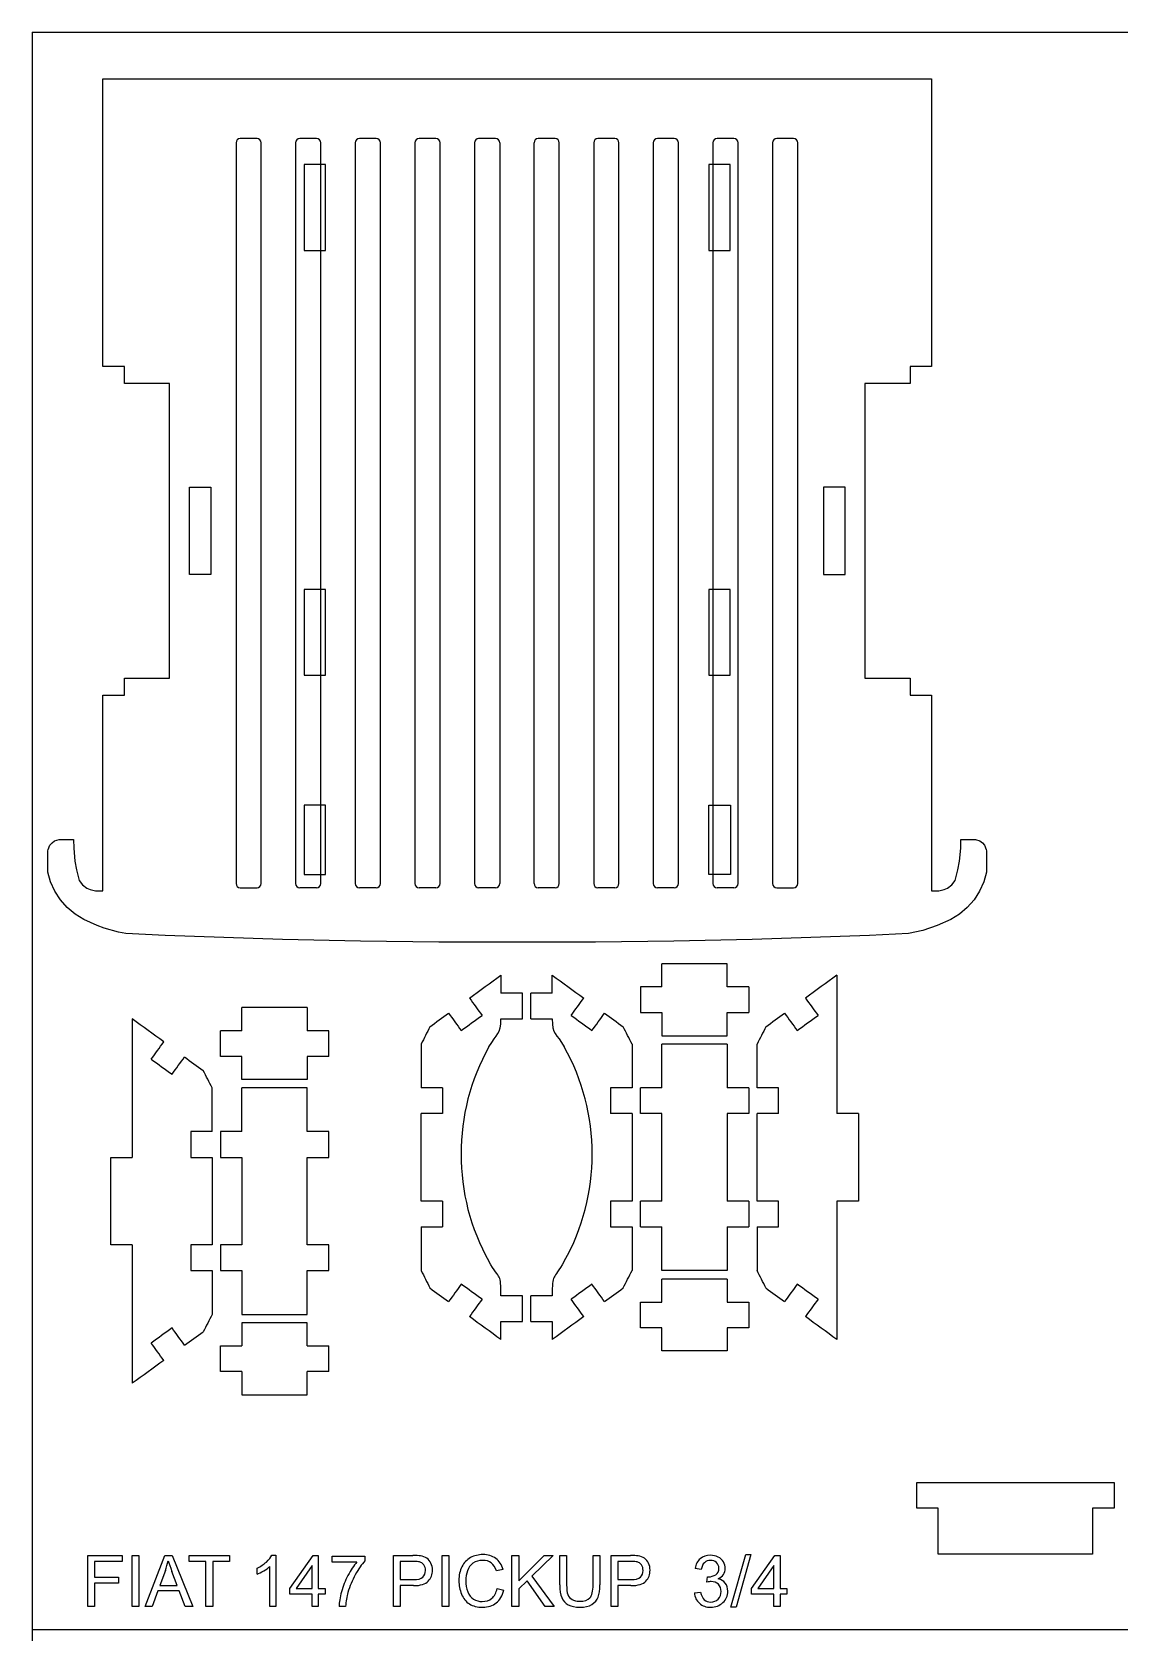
# Model space of a CAD drawing. Extents: x 774 to 1354, y 512 to 892.
# Drawn here: x 774.4 to 903.8, y 701.5 to 891.9 of the extents above; entities that cross this region are included whole.
import ezdxf

# ---------------------------------------------------------------- set-up
doc = ezdxf.new("R2010")
doc.units = 0
doc.layers.get('0').update_dxf_attribs({"linetype": 'CONTINUOUS'})

msp = doc.modelspace()

# ---------------------------------------------------------------- linework, layer by layer
at = {"color": 5}
for p, q in [((774.413784, 891.886003), (1354.413784, 891.886003)), ((774.413784, 891.886003), (774.413784, 511.886003)), ((774.413784, 701.886003), (1354.413784, 701.886003))]:
    msp.add_line(p, q, dxfattribs=at)
at = {"color": 3}
for p, q in [((782.841784, 852.116003), (782.841684, 886.311003)), ((782.841684, 886.311003), (881.382384, 886.311003)), ((881.382384, 886.311003), (881.382584, 852.116203)), ((785.393284, 852.116203), (782.841784, 852.116003)), ((785.393384, 850.074703), (785.393284, 852.116203)), ((881.382584, 852.116203), (878.830784, 852.116203)), ((878.830784, 852.116203), (878.830784, 850.074703)), ((790.781584, 850.074703), (785.393384, 850.074703)), ((790.781584, 815.050603), (790.781584, 850.074703)), ((878.830784, 850.074703), (873.442784, 850.074703)), ((873.442784, 850.074703), (873.442784, 815.050403)), ((785.393484, 815.050503), (790.781584, 815.050603)), ((785.393484, 813.009203), (785.393484, 815.050503)), ((873.442784, 815.050403), (878.830884, 815.050403)), ((878.830884, 815.050403), (878.830884, 813.009203)), ((782.841684, 789.741903), (782.841684, 813.009203)), ((782.841684, 813.009203), (785.393484, 813.009203)), ((878.830884, 813.009203), (881.382784, 813.009203)), ((881.382784, 813.009203), (881.382584, 789.742003)), ((776.294284, 791.982903), (776.297084, 794.487003)), ((776.297084, 794.487003), (776.327384, 794.672003)), ((776.327384, 794.672003), (776.548784, 795.185703)), ((776.548784, 795.185703), (776.793684, 795.468603)), ((776.793684, 795.468603), (777.099784, 795.683703)), ((777.099784, 795.683703), (777.633284, 795.852403)), ((777.633284, 795.852403), (779.351384, 795.863903)), ((779.351384, 795.863903), (779.368384, 794.820203)), ((779.368384, 794.820203), (779.521684, 793.262503)), ((884.702584, 793.262503), (884.856184, 794.820203)), ((884.856184, 794.820203), (884.873384, 795.863903)), ((884.873384, 795.863903), (886.591484, 795.852403)), ((886.591484, 795.852403), (887.124984, 795.683703)), ((887.124984, 795.683703), (887.430984, 795.468603)), ((887.430984, 795.468603), (887.675784, 795.185703)), ((887.675784, 795.185703), (887.897284, 794.672103)), ((887.897284, 794.672103), (887.927384, 794.487003)), ((887.927384, 794.487003), (887.929684, 791.982903)), ((779.521684, 793.262503), (779.708384, 792.235603)), ((779.708384, 792.235603), (780.037384, 790.973303)), ((884.186484, 790.973303), (884.515684, 792.235503)), ((884.515684, 792.235503), (884.702584, 793.262503)), ((776.627684, 790.812103), (776.294284, 791.982903)), ((777.130484, 789.703303), (776.627684, 790.812103)), ((780.037384, 790.973303), (780.433184, 790.462503)), ((780.433184, 790.462503), (780.947284, 790.070803)), ((883.276284, 790.070703), (883.790484, 790.462403)), ((883.790484, 790.462403), (884.186484, 790.973303)), ((887.595984, 790.812103), (887.093084, 789.703303)), ((887.929684, 791.982903), (887.595984, 790.812103)), ((777.791284, 788.680803), (777.130484, 789.703303)), ((778.595784, 787.767103), (777.791284, 788.680803)), ((780.947284, 790.070803), (781.338784, 789.889203)), ((781.338784, 789.889203), (781.969984, 789.750103)), ((781.969984, 789.750103), (782.841684, 789.741903)), ((881.382584, 789.742003), (882.253584, 789.750003)), ((882.253584, 789.750003), (882.884684, 789.889203)), ((882.884684, 789.889203), (883.276284, 790.070703)), ((886.431984, 788.680803), (885.627284, 787.767003)), ((887.093084, 789.703303), (886.431984, 788.680803)), ((779.526384, 786.982003), (778.595784, 787.767103)), ((780.562584, 786.342903), (779.526384, 786.982003)), ((884.696484, 786.982003), (883.660184, 786.342803)), ((885.627284, 787.767003), (884.696484, 786.982003)), ((782.175984, 785.608803), (780.562584, 786.342903)), ((783.008984, 785.305003), (782.175984, 785.608803)), ((784.716284, 784.828203), (783.008984, 785.305003)), ((785.586084, 784.656303), (784.716284, 784.828203)), ((790.235584, 784.450503), (785.586084, 784.656303)), ((878.636484, 784.656203), (873.986884, 784.450303)), ((880.366084, 785.044403), (878.636484, 784.656203)), ((882.046584, 785.608703), (880.366084, 785.044403)), ((883.660184, 786.342803), (882.046584, 785.608703)), ((804.189484, 783.968903), (790.235584, 784.450503)), ((813.495184, 783.761203), (804.189484, 783.968903)), ((822.802584, 783.644203), (813.495184, 783.761203)), ((841.419684, 783.643703), (822.802584, 783.644203)), ((850.727184, 783.760803), (841.419684, 783.643703)), ((860.032984, 783.968503), (850.727184, 783.760803)), ((873.986884, 784.450303), (860.032984, 783.968503)), ((879.630284, 716.320103), (879.630284, 719.380103)), ((879.630284, 719.380103), (903.089984, 719.380103)), ((903.089984, 719.380103), (903.089984, 716.320103)), ((882.180284, 716.320103), (879.630284, 716.320103)), ((882.180284, 710.841503), (882.180284, 716.320103)), ((903.089984, 716.320103), (900.539984, 716.320103)), ((900.539984, 716.320103), (900.539984, 710.841503)), ((900.539984, 710.841503), (882.180284, 710.841503))]:
    msp.add_line(p, q, dxfattribs=at)
at = {"color": 1}
for p, q in [((798.670784, 878.722203), (798.670784, 790.608303)), ((801.170784, 879.222203), (799.170784, 879.222203)), ((801.670784, 790.608303), (801.670784, 878.722203)), ((862.472584, 878.722203), (862.472584, 790.608303)), ((864.972584, 879.222203), (862.972584, 879.222203)), ((865.472584, 790.608303), (865.472584, 878.722203)), ((799.170784, 790.108303), (801.170784, 790.108303)), ((862.972584, 790.108303), (864.972584, 790.108303)), ((781.050384, 704.641903), (781.050384, 710.704103)), ((781.050384, 710.704103), (785.139784, 710.704103)), ((785.139784, 710.704103), (785.139784, 709.992903)), ((786.315184, 704.641903), (786.315184, 710.704103)), ((786.315184, 710.704103), (787.119484, 710.704103)), ((787.119484, 710.704103), (787.119484, 704.641903)), ((787.867384, 704.641903), (790.192884, 710.704103)), ((790.192884, 710.704103), (791.074884, 710.704103)), ((791.074884, 710.704103), (793.542884, 704.641903)), ((793.094084, 709.992903), (793.094084, 710.704103)), ((793.094084, 710.704103), (797.894784, 710.704103)), ((797.894784, 710.704103), (797.894784, 709.992903)), ((802.940784, 710.729503), (803.420584, 710.729503)), ((803.420584, 710.729503), (803.420584, 704.641903)), ((805.081484, 706.775503), (807.850084, 710.704103)), ((807.850084, 710.704103), (808.459684, 710.704103)), ((808.459684, 710.704103), (808.459684, 706.775503)), ((810.086684, 709.916703), (810.086684, 710.627903)), ((810.086684, 710.627903), (814.006784, 710.627903)), ((814.006784, 710.627903), (814.006784, 710.052103)), ((817.401884, 704.641903), (817.401884, 710.704103)), ((817.401884, 710.704103), (819.690784, 710.704103)), ((823.184684, 704.641903), (823.184684, 710.704103)), ((823.184684, 710.704103), (823.988984, 710.704103)), ((823.988984, 710.704103), (823.988984, 704.641903)), ((831.482084, 704.641903), (831.482084, 710.704103)), ((831.482084, 710.704103), (832.286384, 710.704103)), ((832.286384, 710.704103), (832.286384, 707.698403)), ((832.286384, 707.698403), (835.297684, 710.704103)), ((836.384284, 710.704103), (833.841484, 708.245903)), ((835.297684, 710.704103), (836.384284, 710.704103)), ((837.180184, 707.203103), (837.180184, 710.704103)), ((837.180184, 710.704103), (837.984484, 710.704103)), ((837.984484, 710.704103), (837.984484, 707.204503)), ((841.134084, 710.704103), (841.938484, 710.704103)), ((841.134084, 707.204503), (841.134084, 710.704103)), ((841.938484, 710.704103), (841.938484, 707.203103)), ((843.277584, 704.641903), (843.277584, 710.704103)), ((843.277584, 710.704103), (845.566484, 710.704103)), ((857.534084, 704.540303), (859.295184, 710.805703)), ((859.894884, 710.805703), (858.133784, 704.540303)), ((859.295184, 710.805703), (859.894884, 710.805703)), ((859.987984, 706.775503), (862.756584, 710.704103)), ((862.756584, 710.704103), (863.366184, 710.704103)), ((863.366184, 710.704103), (863.366184, 706.775503)), ((785.139784, 709.992903), (781.854684, 709.992903)), ((781.854684, 709.992903), (781.854684, 708.104803)), ((790.276184, 708.910503), (789.611484, 707.131103)), ((791.677384, 707.131103), (791.045184, 708.811703)), ((795.092284, 709.992903), (793.094084, 709.992903)), ((795.092284, 704.641903), (795.092284, 709.992903)), ((797.894784, 709.992903), (795.896584, 709.992903)), ((795.896584, 709.992903), (795.896584, 704.641903)), ((801.185384, 708.488603), (801.185384, 709.208303)), ((802.675484, 704.641903), (802.675484, 709.386103)), ((807.714584, 709.503203), (805.813884, 706.775503)), ((807.714584, 706.775503), (807.714584, 709.503203)), ((813.050084, 709.916703), (810.086684, 709.916703)), ((819.757084, 709.992903), (818.206284, 709.992903)), ((818.206284, 709.992903), (818.206284, 707.825403)), ((830.422284, 709.041803), (829.634884, 708.855503)), ((845.632784, 709.992903), (844.081984, 709.992903)), ((844.081984, 709.992903), (844.081984, 707.825403)), ((854.002084, 709.019203), (853.256984, 709.154703)), ((862.621084, 709.503203), (860.720384, 706.775503)), ((862.621084, 706.775503), (862.621084, 709.503203)), ((781.854684, 708.104803), (784.699484, 708.104803)), ((784.699484, 707.393603), (781.854684, 707.393603)), ((781.854684, 707.393603), (781.854684, 704.641903)), ((784.699484, 708.104803), (784.699484, 707.393603)), ((789.375884, 706.479203), (788.718284, 704.641903)), ((791.928584, 706.479203), (789.375884, 706.479203)), ((789.611484, 707.131103), (791.677384, 707.131103)), ((792.629884, 704.641903), (791.928584, 706.479203)), ((805.081484, 706.089703), (805.081484, 706.775503)), ((805.813884, 706.775503), (807.714584, 706.775503)), ((808.459684, 706.775503), (809.280984, 706.775503)), ((809.280984, 706.775503), (809.280984, 706.089703)), ((818.206284, 707.825403), (819.772584, 707.825403)), ((819.761284, 707.114203), (818.206284, 707.114203)), ((818.206284, 707.114203), (818.206284, 704.641903)), ((829.719584, 706.768503), (830.523884, 706.565303)), ((833.278384, 707.701203), (832.286384, 706.741603)), ((832.286384, 706.741603), (832.286384, 704.641903)), ((835.435984, 704.641903), (833.278384, 707.701203)), ((833.841484, 708.245903), (836.494384, 704.641903)), ((844.081984, 707.825403), (845.648284, 707.825403)), ((845.636984, 707.114203), (844.081984, 707.114203)), ((844.081984, 707.114203), (844.081984, 704.641903)), ((854.649784, 707.520603), (854.732984, 708.172503)), ((859.987984, 706.089703), (859.987984, 706.775503)), ((860.720384, 706.775503), (862.621084, 706.775503)), ((863.366184, 706.775503), (864.187484, 706.775503)), ((864.187484, 706.775503), (864.187484, 706.089703)), ((781.854684, 704.641903), (781.050384, 704.641903)), ((787.119484, 704.641903), (786.315184, 704.641903)), ((788.718284, 704.641903), (787.867384, 704.641903)), ((793.542884, 704.641903), (792.629884, 704.641903)), ((795.896584, 704.641903), (795.092284, 704.641903)), ((803.420584, 704.641903), (802.675484, 704.641903)), ((807.714584, 706.089703), (805.081484, 706.089703)), ((807.714584, 704.641903), (807.714584, 706.089703)), ((808.459684, 704.641903), (807.714584, 704.641903)), ((809.280984, 706.089703), (808.459684, 706.089703)), ((808.459684, 706.089703), (808.459684, 704.641903)), ((811.695384, 704.641903), (810.933384, 704.641903)), ((818.206284, 704.641903), (817.401884, 704.641903)), ((823.988984, 704.641903), (823.184684, 704.641903)), ((832.286384, 704.641903), (831.482084, 704.641903)), ((836.494384, 704.641903), (835.435984, 704.641903)), ((844.081984, 704.641903), (843.277584, 704.641903)), ((853.180784, 706.250603), (853.925884, 706.352203)), ((858.133784, 704.540303), (857.534084, 704.540303)), ((862.621084, 706.089703), (859.987984, 706.089703)), ((862.621084, 704.641903), (862.621084, 706.089703)), ((863.366184, 704.641903), (862.621084, 704.641903)), ((864.187484, 706.089703), (863.366184, 706.089703)), ((863.366184, 706.089703), (863.366184, 704.641903))]:
    msp.add_line(p, q, dxfattribs=at)
at = {"color": 7}
for p, q in [((809.317184, 876.113703), (806.767084, 876.113703)), ((806.767084, 876.113703), (806.767084, 865.906803)), ((809.317184, 865.906703), (809.317184, 876.113703)), ((854.903884, 876.113703), (854.903984, 865.906703)), ((857.453984, 876.113703), (854.903884, 876.113703)), ((857.454084, 865.906703), (857.453984, 876.113703)), ((806.767084, 865.906803), (809.317184, 865.906703)), ((854.903984, 865.906703), (857.454084, 865.906703)), ((793.128684, 837.772503), (795.680384, 837.772603)), ((793.128684, 827.350903), (793.128684, 837.772503)), ((795.680384, 837.772603), (795.680284, 827.350903)), ((868.541584, 837.772603), (868.541484, 827.350903)), ((871.093384, 837.772603), (868.541584, 837.772603)), ((871.093284, 827.350903), (871.093384, 837.772603)), ((795.680284, 827.350903), (793.128684, 827.350903)), ((868.541484, 827.350903), (871.093284, 827.350903)), ((809.317184, 825.589603), (806.767084, 825.589603)), ((806.767084, 825.589603), (806.767084, 815.382703)), ((809.317184, 815.382703), (809.317184, 825.589603)), ((857.454584, 825.589203), (854.904384, 825.589203)), ((854.904384, 825.589203), (854.904584, 815.382203)), ((857.454784, 815.382103), (857.454584, 825.589203)), ((806.767084, 815.382703), (809.317184, 815.382703)), ((854.904584, 815.382203), (857.454784, 815.382103)), ((809.318184, 799.926403), (806.767284, 799.926403)), ((806.767284, 799.926403), (806.767284, 791.674603)), ((809.318184, 791.674603), (809.318184, 799.926403)), ((854.904284, 799.926103), (857.455284, 799.926103)), ((854.904384, 791.674003), (854.904284, 799.926103)), ((857.455284, 799.926103), (857.455384, 791.674003)), ((806.767284, 791.674603), (809.318184, 791.674603)), ((857.455384, 791.674003), (854.904384, 791.674003))]:
    msp.add_line(p, q, dxfattribs=at)
at = {"color": 1}
for points in [[(799.170784, 879.222203), (798.895784, 879.222203), (798.670784, 878.997103), (798.670784, 878.722203)], [(801.670784, 878.722203), (801.670784, 878.997103), (801.445784, 879.222203), (801.170784, 879.222203)], [(806.259884, 879.222203), (805.984884, 879.222203), (805.759884, 878.997103), (805.759884, 878.722203)], [(805.759884, 878.722203), (805.759884, 849.350903), (805.759884, 819.979603), (805.759884, 790.608303)], [(808.259884, 879.222203), (807.593284, 879.222203), (806.926584, 879.222203), (806.259884, 879.222203)], [(808.759884, 878.722203), (808.759884, 878.997103), (808.534884, 879.222203), (808.259884, 879.222203)], [(808.759884, 790.608303), (808.759884, 819.979603), (808.759884, 849.350903), (808.759884, 878.722203)], [(813.348984, 879.222203), (813.073984, 879.222203), (812.848984, 878.997103), (812.848984, 878.722203)], [(812.848984, 878.722203), (812.848984, 849.350903), (812.848984, 819.979603), (812.848984, 790.608303)], [(815.348984, 879.222203), (814.682384, 879.222203), (814.015684, 879.222203), (813.348984, 879.222203)], [(815.848984, 878.722203), (815.848984, 878.997103), (815.623984, 879.222203), (815.348984, 879.222203)], [(815.848984, 790.608303), (815.848984, 819.979603), (815.848984, 849.350903), (815.848984, 878.722203)], [(820.438084, 879.222203), (820.163084, 879.222203), (819.938084, 878.997103), (819.938084, 878.722203)], [(819.938084, 878.722203), (819.938084, 849.350903), (819.938084, 819.979603), (819.938084, 790.608303)], [(822.438084, 879.222203), (821.771484, 879.222203), (821.104784, 879.222203), (820.438084, 879.222203)], [(822.938084, 878.722203), (822.938084, 878.997103), (822.713084, 879.222203), (822.438084, 879.222203)], [(822.938084, 790.608303), (822.938084, 819.979603), (822.938084, 849.350903), (822.938084, 878.722203)], [(827.527184, 879.222203), (827.252184, 879.222203), (827.027184, 878.997103), (827.027184, 878.722203)], [(827.027184, 878.722203), (827.027184, 849.350903), (827.027184, 819.979603), (827.027184, 790.608303)], [(829.527184, 879.222203), (828.860584, 879.222203), (828.193884, 879.222203), (827.527184, 879.222203)], [(830.027184, 878.722203), (830.027184, 878.997103), (829.802184, 879.222203), (829.527184, 879.222203)], [(830.027184, 878.722203), (830.027184, 849.350903), (830.027184, 819.979603), (830.027184, 790.608303)], [(834.616184, 879.222203), (834.341184, 879.222203), (834.116184, 878.997103), (834.116184, 878.722203)], [(834.116184, 790.608303), (834.116184, 819.979603), (834.116184, 849.350903), (834.116184, 878.722203)], [(836.616184, 879.222203), (835.949584, 879.222203), (835.282884, 879.222203), (834.616184, 879.222203)], [(837.116184, 878.722203), (837.116184, 878.997103), (836.891184, 879.222203), (836.616184, 879.222203)], [(837.116184, 790.608303), (837.116184, 819.979603), (837.116184, 849.350903), (837.116184, 878.722203)], [(841.705284, 879.222203), (841.430284, 879.222203), (841.205284, 878.997103), (841.205284, 878.722203)], [(841.205284, 878.722203), (841.205284, 849.350903), (841.205284, 819.979603), (841.205284, 790.608303)], [(843.705284, 879.222203), (843.038684, 879.222203), (842.371984, 879.222203), (841.705284, 879.222203)], [(844.205284, 878.722203), (844.205284, 878.997103), (843.980284, 879.222203), (843.705284, 879.222203)], [(844.205284, 790.608303), (844.205284, 819.979603), (844.205284, 849.350903), (844.205284, 878.722203)], [(848.794384, 879.222203), (848.519384, 879.222203), (848.294384, 878.997103), (848.294384, 878.722203)], [(848.294384, 878.722203), (848.294384, 849.350903), (848.294384, 819.979603), (848.294384, 790.608303)], [(850.794384, 879.222203), (850.127784, 879.222203), (849.461084, 879.222203), (848.794384, 879.222203)], [(851.294384, 878.722203), (851.294384, 878.997103), (851.069384, 879.222203), (850.794384, 879.222203)], [(851.294384, 790.608303), (851.294384, 819.979603), (851.294384, 849.350903), (851.294384, 878.722203)], [(855.883484, 879.222203), (855.608484, 879.222203), (855.383484, 878.997103), (855.383484, 878.722203)], [(855.383484, 878.722203), (855.383484, 849.350903), (855.383484, 819.979603), (855.383484, 790.608303)], [(857.883484, 879.222203), (857.216884, 879.222203), (856.550184, 879.222203), (855.883484, 879.222203)], [(858.383484, 878.722203), (858.383484, 878.997103), (858.158484, 879.222203), (857.883484, 879.222203)], [(858.383484, 790.608303), (858.383484, 819.979603), (858.383484, 849.350903), (858.383484, 878.722203)], [(862.972584, 879.222203), (862.697584, 879.222203), (862.472584, 878.997103), (862.472584, 878.722203)], [(865.472584, 878.722203), (865.472584, 878.997103), (865.247584, 879.222203), (864.972584, 879.222203)], [(798.670784, 790.608303), (798.670784, 790.333403), (798.895784, 790.108303), (799.170784, 790.108303)], [(801.170784, 790.108303), (801.445784, 790.108303), (801.670784, 790.333403), (801.670784, 790.608303)], [(805.759884, 790.608303), (805.759884, 790.333403), (805.984884, 790.108303), (806.259884, 790.108303)], [(808.259884, 790.108303), (808.534884, 790.108303), (808.759884, 790.333403), (808.759884, 790.608303)], [(812.848984, 790.608303), (812.848984, 790.333403), (813.073984, 790.108303), (813.348984, 790.108303)], [(815.348984, 790.108303), (815.623984, 790.108303), (815.848984, 790.333403), (815.848984, 790.608303)], [(819.938084, 790.608303), (819.938084, 790.333403), (820.163084, 790.108303), (820.438084, 790.108303)], [(822.438084, 790.108303), (822.713084, 790.108303), (822.938084, 790.333403), (822.938084, 790.608303)], [(827.027184, 790.608303), (827.027184, 790.333403), (827.252184, 790.108303), (827.527184, 790.108303)], [(829.527184, 790.108303), (829.802184, 790.108303), (830.027184, 790.333403), (830.027184, 790.608303)], [(834.116184, 790.608303), (834.116184, 790.333403), (834.341184, 790.108303), (834.616184, 790.108303)], [(836.616184, 790.108303), (836.891184, 790.108303), (837.116184, 790.333403), (837.116184, 790.608303)], [(841.205284, 790.608303), (841.205284, 790.333403), (841.430284, 790.108303), (841.705284, 790.108303)], [(843.705284, 790.108303), (843.980284, 790.108303), (844.205284, 790.333403), (844.205284, 790.608303)], [(848.294384, 790.608303), (848.294384, 790.333403), (848.519384, 790.108303), (848.794384, 790.108303)], [(850.794384, 790.108303), (851.069384, 790.108303), (851.294384, 790.333403), (851.294384, 790.608303)], [(855.383484, 790.608303), (855.383484, 790.333403), (855.608484, 790.108303), (855.883484, 790.108303)], [(857.883484, 790.108303), (858.158484, 790.108303), (858.383484, 790.333403), (858.383484, 790.608303)], [(862.472584, 790.608303), (862.472584, 790.333403), (862.697584, 790.108303), (862.972584, 790.108303)], [(864.972584, 790.108303), (865.247584, 790.108303), (865.472584, 790.333403), (865.472584, 790.608303)], [(808.259884, 790.108303), (807.593284, 790.108303), (806.926584, 790.108303), (806.259884, 790.108303)], [(815.348984, 790.108303), (814.682384, 790.108303), (814.015684, 790.108303), (813.348984, 790.108303)], [(822.438084, 790.108303), (821.771484, 790.108303), (821.104784, 790.108303), (820.438084, 790.108303)], [(829.527184, 790.108303), (828.860584, 790.108303), (828.193884, 790.108303), (827.527184, 790.108303)], [(836.616184, 790.108303), (835.949584, 790.108303), (835.282884, 790.108303), (834.616184, 790.108303)], [(843.705284, 790.108303), (843.038684, 790.108303), (842.371984, 790.108303), (841.705284, 790.108303)], [(850.794384, 790.108303), (850.127784, 790.108303), (849.461084, 790.108303), (848.794384, 790.108303)], [(857.883484, 790.108303), (857.216884, 790.108303), (856.550184, 790.108303), (855.883484, 790.108303)], [(802.277584, 709.919503), (802.589484, 710.197503), (802.810984, 710.467003), (802.940784, 710.729503)], [(820.613584, 710.646203), (820.400584, 710.684303), (820.092884, 710.704103), (819.690784, 710.704103)], [(821.362884, 710.364003), (821.161184, 710.502303), (820.911384, 710.596803), (820.613584, 710.646203)], [(821.849784, 709.779803), (821.726984, 710.029503), (821.564684, 710.224303), (821.362884, 710.364003)], [(826.562884, 710.440203), (826.118384, 710.196103), (825.775484, 709.839003), (825.534184, 709.369103)], [(828.030384, 710.805703), (827.496984, 710.805703), (827.007384, 710.684303), (826.562884, 710.440203)], [(829.558684, 710.342803), (829.146584, 710.651803), (828.637184, 710.805703), (828.030384, 710.805703)], [(830.422284, 709.041803), (830.259984, 709.600603), (829.972084, 710.033803), (829.558684, 710.342803)], [(846.489284, 710.646203), (846.276284, 710.684303), (845.968584, 710.704103), (845.566484, 710.704103)], [(847.238584, 710.364003), (847.036884, 710.502303), (846.787084, 710.596803), (846.489284, 710.646203)], [(847.725484, 709.779803), (847.602684, 710.029503), (847.440384, 710.224303), (847.238584, 710.364003)], [(853.877884, 710.317403), (853.554684, 710.042203), (853.348684, 709.654203), (853.256984, 709.154703)], [(855.081584, 710.729503), (854.601784, 710.729503), (854.199584, 710.592603), (853.877884, 710.317403)], [(855.994584, 710.516403), (855.716584, 710.658903), (855.411784, 710.729503), (855.081584, 710.729503)], [(856.633784, 709.937803), (856.486984, 710.181903), (856.273984, 710.375303), (855.994584, 710.516403)], [(790.276184, 708.910503), (790.415884, 709.294403), (790.527384, 709.682403), (790.610584, 710.077503)], [(790.610584, 710.077503), (790.710784, 709.744503), (790.854684, 709.322603), (791.045184, 708.811703)], [(801.185384, 709.208303), (801.601684, 709.403003), (801.965784, 709.640103), (802.277584, 709.919503)], [(801.185384, 708.488603), (801.416784, 708.573303), (801.679284, 708.701703), (801.969984, 708.872403)], [(801.969984, 708.872403), (802.260684, 709.043203), (802.496284, 709.213903), (802.675484, 709.386103)], [(811.983284, 708.329103), (811.648784, 707.701203), (811.393384, 707.049303), (811.214184, 706.371903)], [(812.859584, 708.413803), (812.479984, 707.732203), (812.187884, 707.030903), (811.980484, 706.309803)], [(813.050084, 709.916703), (812.673284, 709.486303), (812.317684, 708.957103), (811.983284, 708.329103)], [(814.006784, 710.052103), (813.621584, 709.641503), (813.237784, 709.095403), (812.859584, 708.413803)], [(820.504984, 709.939203), (820.369484, 709.974503), (820.119684, 709.992903), (819.757084, 709.992903)], [(821.011584, 709.580803), (820.883184, 709.761403), (820.713784, 709.881403), (820.504984, 709.939203)], [(820.877484, 708.114703), (821.094784, 708.308003), (821.203484, 708.578903), (821.203484, 708.930303)], [(821.203484, 708.930303), (821.203484, 709.182903), (821.139984, 709.400203), (821.011584, 709.580803)], [(821.540684, 707.649003), (821.869484, 708.004603), (822.033184, 708.440603), (822.033184, 708.954303)], [(822.033184, 708.954303), (822.033184, 709.254803), (821.972484, 709.530003), (821.849784, 709.779803)], [(825.534184, 709.369103), (825.292884, 708.899203), (825.172884, 708.348903), (825.172884, 707.718103)], [(826.193184, 708.886503), (826.066184, 708.509803), (826.002684, 708.121703), (826.002684, 707.722403)], [(826.850784, 709.785403), (826.538884, 709.562503), (826.318784, 709.261903), (826.193184, 708.886503)], [(828.016284, 710.119903), (827.552084, 710.119903), (827.162584, 710.008403), (826.850784, 709.785403)], [(829.023884, 709.817903), (828.757184, 710.019703), (828.421284, 710.119903), (828.016284, 710.119903)], [(829.634884, 708.855503), (829.495184, 709.295803), (829.290584, 709.617503), (829.023884, 709.817903)], [(846.380684, 709.939203), (846.245184, 709.974503), (845.995384, 709.992903), (845.632784, 709.992903)], [(846.887284, 709.580803), (846.758884, 709.761403), (846.589484, 709.881403), (846.380684, 709.939203)], [(846.753184, 708.114703), (846.970484, 708.308003), (847.079184, 708.578903), (847.079184, 708.930303)], [(847.079184, 708.930303), (847.079184, 709.182903), (847.015684, 709.400203), (846.887284, 709.580803)], [(847.416384, 707.649003), (847.745184, 708.004603), (847.908884, 708.440603), (847.908884, 708.954303)], [(847.908884, 708.954303), (847.908884, 709.254803), (847.848184, 709.530003), (847.725484, 709.779803)], [(854.374584, 709.844703), (854.181284, 709.661203), (854.057084, 709.386103), (854.002084, 709.019203)], [(855.099884, 710.119903), (854.809184, 710.119903), (854.567884, 710.028103), (854.374584, 709.844703)], [(854.852984, 708.164003), (855.171884, 708.164003), (855.456884, 708.247303), (855.712284, 708.412403)], [(855.815384, 709.851703), (855.630484, 710.031003), (855.391984, 710.119903), (855.099884, 710.119903)], [(855.712284, 708.412403), (855.966284, 708.577503), (856.093284, 708.831503), (856.093284, 709.174403)], [(856.093284, 709.174403), (856.093284, 709.446803), (856.000184, 709.672503), (855.815384, 709.851703)], [(856.019984, 707.932603), (856.295084, 708.059603), (856.503984, 708.230403), (856.645084, 708.444903)], [(856.855284, 709.157503), (856.855284, 709.432603), (856.781984, 709.692303), (856.633784, 709.937803)], [(856.645084, 708.444903), (856.784784, 708.659303), (856.855284, 708.896403), (856.855284, 709.157503)], [(819.761284, 707.114203), (820.619284, 707.114203), (821.213384, 707.292003), (821.540684, 707.649003)], [(819.772584, 707.825403), (820.291884, 707.825403), (820.658784, 707.921303), (820.877484, 708.114703)], [(825.172884, 707.718103), (825.172884, 707.139603), (825.280184, 706.599103), (825.493284, 706.093903)], [(826.002684, 707.722403), (826.002684, 707.207303), (826.077484, 706.757203), (826.226984, 706.373303)], [(829.088784, 705.614203), (829.399184, 705.873803), (829.609484, 706.257603), (829.719584, 706.768503)], [(829.617984, 705.059603), (830.053984, 705.405303), (830.355984, 705.906303), (830.523884, 706.565303)], [(837.180184, 707.203103), (837.180184, 706.561003), (837.257784, 706.054403), (837.411584, 705.683303)], [(837.984484, 707.204503), (837.984484, 706.678103), (838.033884, 706.288703), (838.131284, 706.040303)], [(840.760184, 705.660703), (841.009884, 705.928803), (841.134084, 706.442503), (841.134084, 707.204503)], [(841.732384, 705.751003), (841.869284, 706.109503), (841.938484, 706.593503), (841.938484, 707.203103)], [(845.636984, 707.114203), (846.494984, 707.114203), (847.089084, 707.292003), (847.416384, 707.649003)], [(845.648284, 707.825403), (846.167584, 707.825403), (846.534484, 707.921303), (846.753184, 708.114703)], [(855.176084, 707.603803), (855.034984, 707.603803), (854.859984, 707.575603), (854.649784, 707.520603)], [(854.732984, 708.172503), (854.782384, 708.166903), (854.823284, 708.164003), (854.852984, 708.164003)], [(856.028384, 707.270803), (855.805484, 707.492403), (855.521784, 707.603803), (855.176084, 707.603803)], [(856.004384, 705.522403), (856.244284, 705.765103), (856.364284, 706.065703), (856.364284, 706.424103)], [(856.855284, 707.417603), (856.656384, 707.678603), (856.378384, 707.850803), (856.019984, 707.932603)], [(856.364284, 706.424103), (856.364284, 706.765603), (856.252784, 707.047903), (856.028384, 707.270803)], [(856.573084, 705.092003), (856.958384, 705.460303), (857.151684, 705.910503), (857.151684, 706.439703)], [(857.151684, 706.439703), (857.151684, 706.830503), (857.052884, 707.157903), (856.855284, 707.417603)], [(811.214184, 706.371903), (811.034984, 705.696003), (810.941884, 705.118903), (810.933384, 704.641903)], [(811.980484, 706.309803), (811.832284, 705.803203), (811.736284, 705.245903), (811.695384, 704.641903)], [(825.493284, 706.093903), (825.706284, 705.590203), (826.016784, 705.204903), (826.425984, 704.939603)], [(826.226984, 706.373303), (826.376584, 705.988103), (826.609484, 705.701603), (826.925484, 705.511103)], [(826.425984, 704.939603), (826.835184, 704.672903), (827.365784, 704.540303), (828.017684, 704.540303)], [(826.925484, 705.511103), (827.241584, 705.320603), (827.583084, 705.226103), (827.951384, 705.226103)], [(827.951384, 705.226103), (828.400184, 705.226103), (828.778284, 705.355903), (829.088784, 705.614203)], [(828.017684, 704.540303), (828.648484, 704.540303), (829.181884, 704.713903), (829.617984, 705.059603)], [(837.411584, 705.683303), (837.565384, 705.312203), (837.822184, 705.030003), (838.183484, 704.833803)], [(838.131284, 706.040303), (838.228584, 705.790503), (838.395084, 705.597203), (838.633584, 705.463203)], [(838.183484, 704.833803), (838.543284, 704.637703), (839.007584, 704.540303), (839.573384, 704.540303)], [(838.633584, 705.463203), (838.870684, 705.327703), (839.161384, 705.260003), (839.504284, 705.260003)], [(839.504284, 705.260003), (840.091284, 705.260003), (840.510384, 705.394003), (840.760184, 705.660703)], [(839.573384, 704.540303), (840.157584, 704.540303), (840.627484, 704.653203), (840.987384, 704.877603)], [(840.987384, 704.877603), (841.345784, 705.101903), (841.594084, 705.394003), (841.732384, 705.751003)], [(853.180784, 706.250603), (853.230184, 705.745403), (853.430584, 705.334803), (853.783284, 705.017303)], [(853.783284, 705.017303), (854.134684, 704.699803), (854.576384, 704.540303), (855.108384, 704.540303)], [(853.925884, 706.352203), (854.011884, 705.928803), (854.155884, 705.624003), (854.360484, 705.437803)], [(854.360484, 705.437803), (854.565084, 705.251503), (854.816284, 705.158403), (855.113984, 705.158403)], [(855.108384, 704.540303), (855.698184, 704.540303), (856.186484, 704.723703), (856.573084, 705.092003)], [(855.113984, 705.158403), (855.466784, 705.158403), (855.764584, 705.279703), (856.004384, 705.522403)]]:
    msp.add_open_spline(points, degree=3, dxfattribs=at)
at = {"color": 3}
for points in [[(857.087484, 781.064003), (854.497184, 781.064003), (851.907084, 781.064003), (849.316784, 781.064003)], [(849.316784, 778.322203), (849.316784, 779.236103), (849.316784, 780.150103), (849.316784, 781.064003)], [(857.087484, 778.322203), (857.087484, 779.236103), (857.087484, 780.150103), (857.087484, 781.064003)], [(826.429484, 776.993403), (827.677884, 777.900403), (828.926384, 778.807503), (830.174784, 779.714603)], [(830.174784, 779.714603), (830.175384, 779.004703), (830.176084, 778.294903), (830.176684, 777.585103)], [(836.275684, 777.585103), (836.276284, 778.294903), (836.276984, 779.004703), (836.277584, 779.714603)], [(836.277584, 779.714603), (837.525984, 778.807503), (838.774484, 777.900403), (840.022884, 776.993403)], [(870.128784, 779.715803), (868.879684, 778.808303), (867.630684, 777.900903), (866.381684, 776.993403)], [(870.128784, 779.715803), (870.128784, 774.228703), (870.128784, 768.741703), (870.128784, 763.254603)], [(826.429484, 776.993403), (826.928984, 776.305803), (827.428584, 775.618303), (827.928084, 774.930803)], [(832.726184, 777.585103), (831.876384, 777.585103), (831.026584, 777.585103), (830.176684, 777.585103)], [(832.726184, 774.525703), (832.726184, 775.545503), (832.726184, 776.565303), (832.726184, 777.585103)], [(833.726184, 774.525703), (833.726184, 775.545503), (833.726184, 776.565303), (833.726184, 777.585103)], [(836.275684, 777.585103), (835.425784, 777.585103), (834.575984, 777.585103), (833.726184, 777.585103)], [(838.524284, 774.930803), (839.023784, 775.618303), (839.523384, 776.305803), (840.022884, 776.993403)], [(849.316784, 778.322203), (848.466884, 778.322203), (847.616984, 778.322203), (846.767084, 778.322203)], [(846.767084, 778.322203), (846.767084, 777.302403), (846.767084, 776.282603), (846.767084, 775.262803)], [(859.637184, 778.322203), (858.787284, 778.322203), (857.937384, 778.322203), (857.087484, 778.322203)], [(859.637184, 778.322203), (859.637184, 777.302403), (859.637184, 776.282603), (859.637184, 775.262803)], [(866.381684, 776.993403), (866.881184, 776.305803), (867.380684, 775.618303), (867.880284, 774.930803)], [(799.380284, 773.115503), (799.380284, 774.029403), (799.380284, 774.943403), (799.380284, 775.857303)], [(807.150984, 775.857303), (804.560684, 775.857303), (801.970584, 775.857303), (799.380284, 775.857303)], [(807.150984, 775.857303), (807.150984, 774.943403), (807.150984, 774.029403), (807.150984, 773.115503)], [(821.736084, 773.583403), (822.475484, 774.120603), (823.214884, 774.657903), (823.954284, 775.195103)], [(823.954284, 775.195103), (824.453784, 774.507503), (824.953384, 773.820003), (825.452884, 773.132403)], [(840.999484, 773.132403), (841.498984, 773.820003), (841.998584, 774.507503), (842.498084, 775.195103)], [(842.498084, 775.195103), (843.237484, 774.657903), (843.976884, 774.120603), (844.716284, 773.583403)], [(846.767084, 775.262803), (847.616984, 775.262803), (848.466884, 775.262803), (849.316784, 775.262803)], [(849.316784, 775.262803), (849.316784, 774.348903), (849.316784, 773.434803), (849.316784, 772.520903)], [(857.087484, 772.520903), (857.087484, 773.434803), (857.087484, 774.348903), (857.087484, 775.262803)], [(857.087484, 775.262803), (857.937384, 775.262803), (858.787284, 775.262803), (859.637184, 775.262803)], [(861.688284, 773.583403), (862.427684, 774.120603), (863.167084, 774.657903), (863.906484, 775.195103)], [(863.906484, 775.195103), (864.405984, 774.507503), (864.905584, 773.820003), (865.405084, 773.132403)], [(790.086084, 771.786703), (788.837084, 772.694203), (787.588084, 773.601603), (786.338984, 774.509103)], [(786.338984, 774.509103), (786.338984, 769.022003), (786.338984, 763.535003), (786.338984, 758.047903)], [(796.830584, 770.056103), (796.830584, 771.075903), (796.830584, 772.095703), (796.830584, 773.115503)], [(799.380284, 773.115503), (798.530384, 773.115503), (797.680484, 773.115503), (796.830584, 773.115503)], [(809.700684, 773.115503), (808.850784, 773.115503), (808.000884, 773.115503), (807.150984, 773.115503)], [(809.700684, 770.056103), (809.700684, 771.075903), (809.700684, 772.095703), (809.700684, 773.115503)], [(821.736084, 773.583403), (821.385784, 772.895903), (821.035384, 772.208403), (820.685184, 771.520803)], [(825.452884, 773.132403), (826.277884, 773.731803), (827.102984, 774.331303), (827.928084, 774.930803)], [(828.744784, 771.181103), (829.693384, 772.854403), (830.176584, 772.631703), (830.176584, 774.525703)], [(830.176584, 774.525703), (831.026484, 774.525703), (831.876384, 774.525703), (832.726184, 774.525703)], [(833.726184, 774.525703), (834.575984, 774.525703), (835.425884, 774.525703), (836.275784, 774.525703)], [(836.275784, 774.525703), (836.275784, 772.631703), (836.758984, 772.854403), (837.707584, 771.181103)], [(838.524284, 774.930803), (839.349384, 774.331303), (840.174484, 773.731803), (840.999484, 773.132403)], [(845.767184, 771.520803), (845.416984, 772.208403), (845.066584, 772.895903), (844.716284, 773.583403)], [(861.688284, 773.583403), (861.337984, 772.895903), (860.987584, 772.208403), (860.637284, 771.520803)], [(865.405084, 773.132403), (866.230084, 773.731803), (867.055184, 774.331303), (867.880284, 774.930803)], [(788.587484, 769.724103), (789.087084, 770.411603), (789.586584, 771.099103), (790.086084, 771.786703)], [(820.685184, 771.520803), (820.685184, 769.785303), (820.685184, 768.049703), (820.685184, 766.314103)], [(828.744784, 771.181103), (824.325284, 763.385103), (824.325284, 753.487903), (828.744784, 745.691803)], [(837.707584, 745.691803), (842.127084, 753.487903), (842.127084, 763.385103), (837.707584, 771.181103)], [(845.767184, 771.520803), (845.767184, 769.785303), (845.767184, 768.049703), (845.767184, 766.314103)], [(849.316784, 772.520903), (851.907084, 772.520903), (854.497184, 772.520903), (857.087484, 772.520903)], [(849.316784, 766.314103), (849.316784, 768.049703), (849.316784, 769.785303), (849.316784, 771.520803)], [(857.087584, 771.520803), (854.497284, 771.520803), (851.907084, 771.520803), (849.316784, 771.520803)], [(857.087584, 771.520803), (857.087584, 769.785303), (857.087584, 768.049703), (857.087584, 766.314103)], [(860.637284, 766.314103), (860.637284, 768.049703), (860.637284, 769.785303), (860.637284, 771.520803)], [(788.587484, 769.724103), (789.412584, 769.124603), (790.237684, 768.525103), (791.062684, 767.925703)], [(791.062684, 767.925703), (791.562184, 768.613303), (792.061784, 769.300803), (792.561284, 769.988403)], [(792.561284, 769.988403), (793.300684, 769.451203), (794.040084, 768.913903), (794.779484, 768.376703)], [(799.380284, 770.056103), (798.530384, 770.056103), (797.680484, 770.056103), (796.830584, 770.056103)], [(799.380284, 767.314203), (799.380284, 768.228103), (799.380284, 769.142203), (799.380284, 770.056103)], [(809.700684, 770.056103), (808.850784, 770.056103), (808.000884, 770.056103), (807.150984, 770.056103)], [(807.150984, 770.056103), (807.150984, 769.142203), (807.150984, 768.228103), (807.150984, 767.314203)], [(795.830484, 766.314103), (795.480184, 767.001703), (795.129784, 767.689203), (794.779484, 768.376703)], [(795.830484, 761.107403), (795.830484, 762.843003), (795.830484, 764.578603), (795.830484, 766.314103)], [(807.150984, 766.314103), (804.560684, 766.314103), (801.970484, 766.314103), (799.380184, 766.314103)], [(799.380184, 761.107403), (799.380184, 762.843003), (799.380184, 764.578603), (799.380184, 766.314103)], [(807.150984, 767.314203), (804.560684, 767.314203), (801.970584, 767.314203), (799.380284, 767.314203)], [(807.150984, 761.107403), (807.150984, 762.843003), (807.150984, 764.578603), (807.150984, 766.314103)], [(823.234684, 766.314103), (822.384784, 766.314103), (821.534984, 766.314103), (820.685184, 766.314103)], [(823.234684, 766.314103), (823.234684, 765.294303), (823.234684, 764.274403), (823.234684, 763.254603)], [(845.767184, 766.314103), (844.917384, 766.314103), (844.067584, 766.314103), (843.217684, 766.314103)], [(843.217684, 766.314103), (843.217684, 765.294303), (843.217684, 764.274403), (843.217684, 763.254603)], [(846.767184, 763.254603), (846.767184, 764.274403), (846.767184, 765.294303), (846.767184, 766.314103)], [(849.316784, 766.314103), (848.466984, 766.314103), (847.617084, 766.314103), (846.767184, 766.314103)], [(859.637284, 766.314103), (858.787384, 766.314103), (857.937484, 766.314103), (857.087584, 766.314103)], [(859.637284, 766.314103), (859.637284, 765.294303), (859.637284, 764.274403), (859.637284, 763.254603)], [(863.186884, 766.314103), (862.336984, 766.314103), (861.487184, 766.314103), (860.637284, 766.314103)], [(863.186884, 763.254603), (863.186884, 764.274403), (863.186884, 765.294303), (863.186884, 766.314103)], [(823.234684, 763.254603), (822.384784, 763.254603), (821.534984, 763.254603), (820.685184, 763.254603)], [(820.685184, 752.841303), (820.685184, 756.312403), (820.685184, 759.783503), (820.685184, 763.254603)], [(845.767184, 763.254603), (844.917384, 763.254603), (844.067584, 763.254603), (843.217684, 763.254603)], [(845.767184, 763.254603), (845.767184, 759.783503), (845.767184, 756.312403), (845.767184, 752.841303)], [(849.316784, 763.254603), (848.466984, 763.254603), (847.617084, 763.254603), (846.767184, 763.254603)], [(849.316784, 752.841303), (849.316784, 756.312403), (849.316784, 759.783503), (849.316784, 763.254603)], [(859.637284, 763.254603), (858.787384, 763.254603), (857.937484, 763.254603), (857.087584, 763.254603)], [(857.087584, 763.254603), (857.087584, 759.783503), (857.087584, 756.312403), (857.087584, 752.841303)], [(860.637284, 752.841303), (860.637284, 756.312403), (860.637284, 759.783503), (860.637284, 763.254603)], [(863.186884, 763.254603), (862.336984, 763.254603), (861.487184, 763.254603), (860.637284, 763.254603)], [(872.678384, 763.254603), (871.828484, 763.254603), (870.978684, 763.254603), (870.128784, 763.254603)], [(872.678384, 763.254603), (872.678384, 759.783503), (872.678384, 756.312403), (872.678384, 752.841303)], [(793.280884, 761.107403), (793.280884, 760.087603), (793.280884, 759.067703), (793.280884, 758.047903)], [(795.830484, 761.107403), (794.980584, 761.107403), (794.130784, 761.107403), (793.280884, 761.107403)], [(799.380184, 761.107403), (798.530284, 761.107403), (797.680384, 761.107403), (796.830484, 761.107403)], [(796.830484, 761.107403), (796.830484, 760.087603), (796.830484, 759.067703), (796.830484, 758.047903)], [(809.700584, 761.107403), (808.850684, 761.107403), (808.000784, 761.107403), (807.150984, 761.107403)], [(809.700584, 758.047903), (809.700584, 759.067703), (809.700584, 760.087603), (809.700584, 761.107403)], [(783.789384, 758.047903), (784.639284, 758.047903), (785.489084, 758.047903), (786.338984, 758.047903)], [(783.789384, 747.634603), (783.789384, 751.105703), (783.789384, 754.576803), (783.789384, 758.047903)], [(793.280884, 758.047903), (794.130784, 758.047903), (794.980584, 758.047903), (795.830484, 758.047903)], [(795.830484, 758.047903), (795.830484, 754.576803), (795.830484, 751.105703), (795.830484, 747.634603)], [(796.830484, 758.047903), (797.680384, 758.047903), (798.530284, 758.047903), (799.380184, 758.047903)], [(799.380184, 758.047903), (799.380184, 754.576803), (799.380184, 751.105703), (799.380184, 747.634603)], [(807.150984, 747.634603), (807.150984, 751.105703), (807.150984, 754.576803), (807.150984, 758.047903)], [(807.150984, 758.047903), (808.000784, 758.047903), (808.850684, 758.047903), (809.700584, 758.047903)], [(823.234684, 752.841303), (822.384784, 752.841303), (821.534984, 752.841303), (820.685184, 752.841303)], [(823.234684, 752.841303), (823.234684, 751.821603), (823.234684, 750.801603), (823.234684, 749.781803)], [(845.767184, 752.841303), (844.917384, 752.841303), (844.067584, 752.841303), (843.217684, 752.841303)], [(843.217684, 752.841303), (843.217684, 751.821603), (843.217684, 750.801603), (843.217684, 749.781803)], [(846.767184, 749.781803), (846.767184, 750.801603), (846.767184, 751.821603), (846.767184, 752.841303)], [(849.316784, 752.841303), (848.466984, 752.841303), (847.617084, 752.841303), (846.767184, 752.841303)], [(859.637284, 752.841303), (858.787384, 752.841303), (857.937484, 752.841303), (857.087584, 752.841303)], [(859.637284, 752.841303), (859.637284, 751.821603), (859.637284, 750.801603), (859.637284, 749.781803)], [(863.186884, 752.841303), (862.336984, 752.841303), (861.487184, 752.841303), (860.637284, 752.841303)], [(863.186884, 749.781803), (863.186884, 750.801603), (863.186884, 751.821603), (863.186884, 752.841303)], [(870.128784, 752.841303), (870.128784, 747.354203), (870.128784, 741.867203), (870.128784, 736.380103)], [(872.678384, 752.841303), (871.828484, 752.841303), (870.978684, 752.841303), (870.128784, 752.841303)], [(820.685184, 749.781803), (821.534984, 749.781803), (822.384784, 749.781803), (823.234684, 749.781803)], [(820.685184, 749.781803), (820.685184, 748.046303), (820.685184, 746.310703), (820.685184, 744.575203)], [(843.217684, 749.781803), (844.067584, 749.781803), (844.917384, 749.781803), (845.767184, 749.781803)], [(845.767184, 749.781803), (845.767184, 748.046303), (845.767184, 746.310703), (845.767184, 744.575203)], [(846.767184, 749.781803), (847.617084, 749.781803), (848.466984, 749.781803), (849.316784, 749.781803)], [(849.316784, 744.575203), (849.316784, 746.310703), (849.316784, 748.046303), (849.316784, 749.781803)], [(857.087584, 749.781803), (857.937484, 749.781803), (858.787384, 749.781803), (859.637284, 749.781803)], [(857.087584, 749.781803), (857.087584, 748.046303), (857.087584, 746.310703), (857.087584, 744.575203)], [(860.637284, 749.781803), (860.637284, 748.046303), (860.637284, 746.310703), (860.637284, 744.575203)], [(860.637284, 749.781803), (861.487184, 749.781803), (862.336984, 749.781803), (863.186884, 749.781803)], [(786.338984, 747.634603), (785.489084, 747.634603), (784.639284, 747.634603), (783.789384, 747.634603)], [(786.338984, 747.634603), (786.338984, 742.147503), (786.338984, 736.660503), (786.338984, 731.173403)], [(793.280884, 747.634603), (793.280884, 746.614903), (793.280884, 745.594903), (793.280884, 744.575103)], [(795.830484, 747.634603), (794.980584, 747.634603), (794.130784, 747.634603), (793.280884, 747.634603)], [(799.380184, 747.634603), (798.530284, 747.634603), (797.680384, 747.634603), (796.830484, 747.634603)], [(796.830484, 747.634603), (796.830484, 746.614903), (796.830484, 745.594903), (796.830484, 744.575103)], [(809.700584, 747.634603), (808.850684, 747.634603), (808.000784, 747.634603), (807.150984, 747.634603)], [(809.700584, 744.575103), (809.700584, 745.594903), (809.700584, 746.614903), (809.700584, 747.634603)], [(793.280884, 744.575103), (794.130784, 744.575103), (794.980584, 744.575103), (795.830484, 744.575103)], [(795.830484, 744.575103), (795.830484, 742.839603), (795.830484, 741.104003), (795.830484, 739.368503)], [(796.830484, 744.575103), (797.680384, 744.575103), (798.530284, 744.575103), (799.380184, 744.575103)], [(799.380184, 744.575103), (799.380184, 742.839603), (799.380184, 741.104003), (799.380184, 739.368503)], [(807.150984, 739.368503), (807.150984, 741.104003), (807.150984, 742.839603), (807.150984, 744.575103)], [(807.150984, 744.575103), (808.000784, 744.575103), (808.850684, 744.575103), (809.700584, 744.575103)], [(820.685184, 744.575203), (821.035384, 743.887603), (821.385784, 743.200103), (821.736084, 742.512503)], [(830.176584, 741.570303), (830.176584, 744.354003), (830.086484, 743.325003), (828.744784, 745.691803)], [(837.707584, 745.691803), (836.365884, 743.325003), (836.275784, 744.354003), (836.275784, 741.570303)], [(844.716284, 742.512503), (845.066584, 743.200103), (845.416984, 743.887603), (845.767184, 744.575203)], [(857.087584, 744.575203), (854.497284, 744.575203), (851.907084, 744.575203), (849.316784, 744.575203)], [(861.688284, 742.512503), (861.337984, 743.200103), (860.987584, 743.887603), (860.637284, 744.575203)], [(825.452884, 742.963503), (824.953384, 742.276003), (824.453784, 741.588503), (823.954284, 740.901003)], [(827.928084, 741.165203), (827.102984, 741.764703), (826.277884, 742.364103), (825.452884, 742.963503)], [(840.999484, 742.963503), (840.174484, 742.364103), (839.349384, 741.764703), (838.524284, 741.165203)], [(842.498084, 740.901003), (841.998584, 741.588503), (841.498984, 742.276003), (840.999484, 742.963503)], [(849.316784, 740.833503), (849.316784, 741.747403), (849.316784, 742.661303), (849.316784, 743.575203)], [(857.087484, 743.575203), (854.497184, 743.575203), (851.907084, 743.575203), (849.316784, 743.575203)], [(857.087484, 743.575203), (857.087484, 742.661303), (857.087484, 741.747403), (857.087484, 740.833503)], [(865.405084, 742.963503), (864.905584, 742.276003), (864.405984, 741.588503), (863.906484, 740.901003)], [(867.880284, 741.165203), (867.055184, 741.764703), (866.230084, 742.364103), (865.405084, 742.963503)], [(821.736084, 742.512503), (822.475484, 741.975303), (823.214884, 741.438103), (823.954284, 740.901003)], [(827.928084, 741.165203), (827.428584, 740.477803), (826.928984, 739.790103), (826.429484, 739.102503)], [(832.726184, 741.570303), (831.876384, 741.570303), (831.026484, 741.570303), (830.176584, 741.570303)], [(832.726184, 738.510803), (832.726184, 739.530603), (832.726184, 740.550403), (832.726184, 741.570303)], [(833.726184, 738.510803), (833.726184, 739.530603), (833.726184, 740.550403), (833.726184, 741.570303)], [(836.275784, 741.570303), (835.425884, 741.570303), (834.575984, 741.570303), (833.726184, 741.570303)], [(840.022884, 739.102503), (839.523384, 739.790103), (839.023784, 740.477803), (838.524284, 741.165203)], [(842.498084, 740.901003), (843.237484, 741.438103), (843.976884, 741.975303), (844.716284, 742.512503)], [(846.767084, 737.773903), (846.767084, 738.793703), (846.767084, 739.813503), (846.767084, 740.833503)], [(846.767084, 740.833503), (847.616984, 740.833503), (848.466884, 740.833503), (849.316784, 740.833503)], [(857.087484, 740.833503), (857.937384, 740.833503), (858.787284, 740.833503), (859.637184, 740.833503)], [(859.637184, 740.833503), (859.637184, 739.813503), (859.637184, 738.793703), (859.637184, 737.773903)], [(861.688284, 742.512503), (862.427684, 741.975303), (863.167084, 741.438103), (863.906484, 740.901003)], [(867.880284, 741.165203), (867.380684, 740.477803), (866.881184, 739.790103), (866.381684, 739.102503)], [(795.830484, 739.368503), (795.480184, 738.680903), (795.129784, 737.993403), (794.779484, 737.305803)], [(799.380184, 739.368503), (801.970484, 739.368503), (804.560684, 739.368503), (807.150984, 739.368503)], [(830.174784, 736.381503), (828.926384, 737.288503), (827.677884, 738.195503), (826.429484, 739.102503)], [(840.022884, 739.102503), (838.774484, 738.195503), (837.525984, 737.288503), (836.277584, 736.381503)], [(870.128784, 736.380103), (868.879684, 737.287603), (867.630684, 738.195103), (866.381684, 739.102503)], [(791.062684, 737.756803), (790.237684, 737.157403), (789.412584, 736.558003), (788.587484, 735.958503)], [(792.561284, 735.694303), (792.061784, 736.381803), (791.562184, 737.069303), (791.062684, 737.756803)], [(792.561284, 735.694303), (793.300684, 736.231403), (794.040084, 736.768603), (794.779484, 737.305803)], [(807.150984, 738.368503), (804.560684, 738.368503), (801.970584, 738.368503), (799.380284, 738.368503)], [(799.380284, 738.368503), (799.380284, 737.454603), (799.380284, 736.540703), (799.380284, 735.626803)], [(807.150984, 735.626803), (807.150984, 736.540703), (807.150984, 737.454603), (807.150984, 738.368503)], [(830.174784, 736.381503), (830.174784, 737.091303), (830.174784, 737.801003), (830.174784, 738.510803)], [(830.174784, 738.510803), (831.025284, 738.510803), (831.875684, 738.510803), (832.726184, 738.510803)], [(833.726184, 738.510803), (834.576684, 738.510803), (835.427084, 738.510803), (836.277584, 738.510803)], [(836.277584, 738.510803), (836.277584, 737.801003), (836.277584, 737.091303), (836.277584, 736.381503)], [(849.316784, 737.773903), (848.466884, 737.773903), (847.616984, 737.773903), (846.767084, 737.773903)], [(849.316784, 735.032103), (849.316784, 735.946103), (849.316784, 736.860103), (849.316784, 737.773903)], [(857.087484, 737.773903), (857.087484, 736.860103), (857.087484, 735.946103), (857.087484, 735.032103)], [(859.637184, 737.773903), (858.787284, 737.773903), (857.937384, 737.773903), (857.087484, 737.773903)], [(790.086084, 733.895803), (789.586584, 734.583403), (789.087084, 735.271103), (788.587484, 735.958503)], [(796.830584, 735.626803), (797.680484, 735.626803), (798.530384, 735.626803), (799.380284, 735.626803)], [(796.830584, 732.567203), (796.830584, 733.587003), (796.830584, 734.606803), (796.830584, 735.626803)], [(807.150984, 735.626803), (808.000884, 735.626803), (808.850784, 735.626803), (809.700684, 735.626803)], [(809.700684, 732.567203), (809.700684, 733.587003), (809.700684, 734.606803), (809.700684, 735.626803)], [(857.087484, 735.032103), (854.497184, 735.032103), (851.907084, 735.032103), (849.316784, 735.032103)], [(790.086084, 733.895803), (788.837084, 732.988403), (787.588084, 732.080903), (786.338984, 731.173403)], [(799.380284, 732.567203), (798.530384, 732.567203), (797.680484, 732.567203), (796.830584, 732.567203)], [(799.380284, 732.567203), (799.380284, 731.653403), (799.380284, 730.739403), (799.380284, 729.825403)], [(807.150984, 729.825403), (807.150984, 730.739403), (807.150984, 731.653403), (807.150984, 732.567203)], [(809.700684, 732.567203), (808.850784, 732.567203), (808.000884, 732.567203), (807.150984, 732.567203)], [(799.380284, 729.825403), (801.970584, 729.825403), (804.560684, 729.825403), (807.150984, 729.825403)]]:
    msp.add_open_spline(points, degree=3, dxfattribs=at)

doc.saveas('drawing.dxf')
